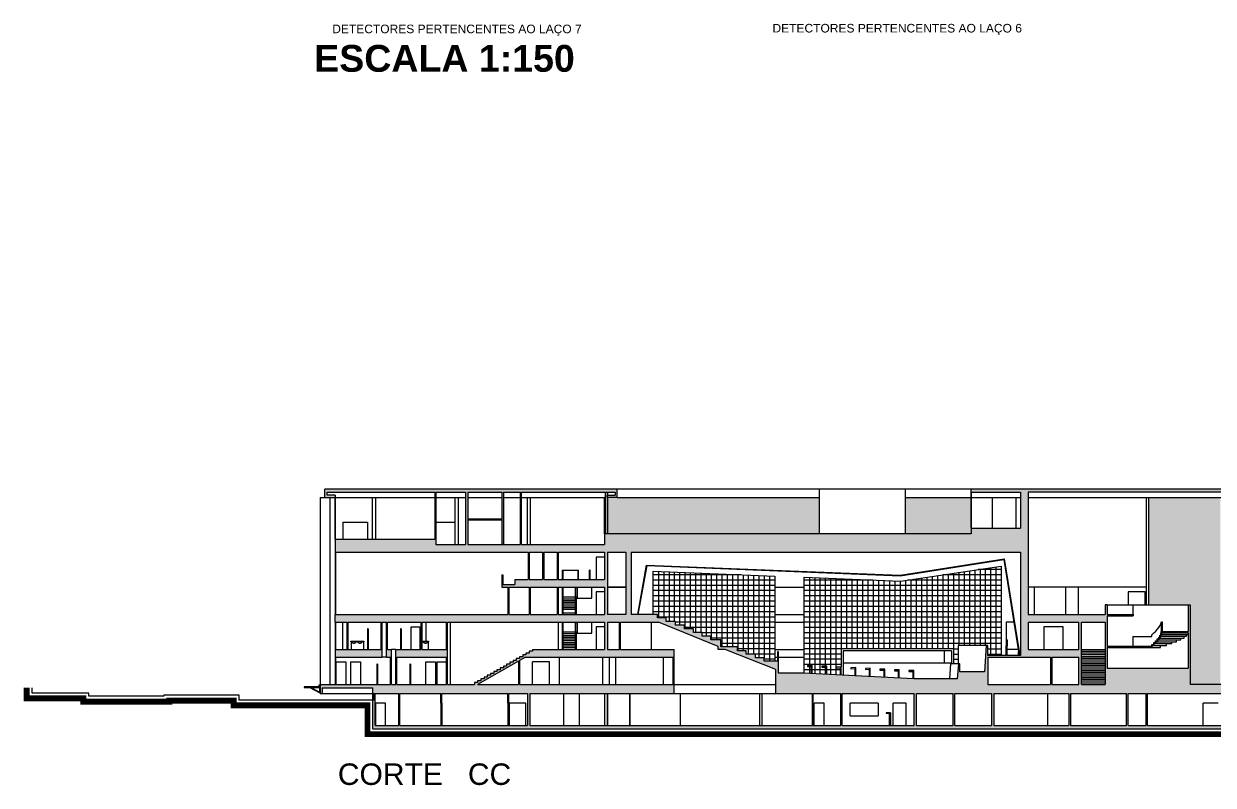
# Model space of a CAD drawing. Header units: metres. Extents: x -331 to 2982, y 362 to 2539.
# Drawn here: x 717.1 to 827.9, y 1179.1 to 1250 of the extents above; entities that cross this region are included whole.
import ezdxf

# ---------------------------------------------------------------- set-up
doc = ezdxf.new("R2010")
doc.units = ezdxf.units.M
doc.layers.get('0').update_dxf_attribs({"color": 251})
for name, color, linetype in [('Div', 251, 'Continuous'), ('SALAS NOVAS', 7, 'Continuous'), ('Texto_Salas', 251, 'Continuous'), ('vis', 251, 'Continuous')]:
    doc.layers.add(name, color=color, linetype=linetype)
doc.styles.add('ARIAL', font='arial.ttf')
doc.styles.get("Standard").update_dxf_attribs({"font": 'arial.ttf', "height": 0.3})
doc.styles.add('X3G_ENTITY_14214936', font='arialbd.ttf', dxfattribs={"height": 2.5})

msp = doc.modelspace()

# ---------------------------------------------------------------- hatches: boundary and pattern name
at = {"lineweight": 0}
h = msp.add_hatch(color=256, dxfattribs=at)
h.paths.add_polyline_path([(870.109, 1201.529), (864.069, 1201.529), (864.069, 1206.399), (870.859, 1206.399), (870.859, 1206.129), (870.319, 1206.129), (870.319, 1205.929), (871.059, 1205.929), (871.059, 1206.699), (862.334, 1206.699), (862.334, 1206.849), (862.259, 1206.849), (862.259, 1205.929), (862.409, 1205.929), (862.409, 1206.399), (863.969, 1206.399), (863.969, 1201.529), (862.259, 1201.529), (862.259, 1200.809), (863.969, 1200.809), (863.969, 1198.269), (862.259, 1198.269), (862.259, 1197.549), (863.969, 1197.549), (863.969, 1195.019), (862.259, 1195.019), (862.259, 1194.299), (863.969, 1194.299), (863.969, 1191.769), (862.259, 1191.769), (862.259, 1191.049), (863.969, 1191.049), (863.969, 1190.599), (864.169, 1190.599), (864.169, 1191.049), (865.389, 1191.049), (870.109, 1191.049), (870.109, 1191.769), (864.169, 1191.769), (864.169, 1194.299), (870.109, 1194.299), (870.109, 1195.019), (864.269, 1195.019), (864.269, 1197.549), (870.109, 1197.549), (870.109, 1198.269), (864.269, 1198.269), (864.269, 1200.809), (870.109, 1200.809)], flags=17)
h.paths.add_polyline_path([(854.139, 1201.529), (848.779, 1201.529), (848.779, 1206.399), (853.989, 1206.399), (853.989, 1205.929), (854.139, 1205.929), (854.139, 1206.849), (854.064, 1206.849), (854.064, 1206.699), (805.339, 1206.699), (805.339, 1206.399), (809.939, 1206.399), (809.939, 1203.059), (805.339, 1203.059), (805.339, 1202.529), (771.189, 1202.529), (771.189, 1201.529), (763.489, 1201.529), (763.489, 1206.399), (772.189, 1206.399), (772.189, 1206.129), (771.439, 1206.129), (771.439, 1205.929), (772.389, 1205.929), (772.389, 1206.699), (745.179, 1206.699), (745.179, 1205.929), (746.129, 1205.929), (746.129, 1206.129), (745.379, 1206.129), (745.379, 1206.399), (755.395, 1206.399), (755.395, 1202.029), (746.129, 1202.029), (746.129, 1200.809), (764.089, 1200.809), (764.089, 1198.269), (762.869, 1198.269), (762.869, 1197.809), (761.749, 1197.809), (761.749, 1198.709), (761.629, 1198.709), (761.629, 1197.549), (762.207, 1197.549), (762.207, 1195.019), (746.129, 1195.019), (746.129, 1194.299), (747.209, 1194.299), (747.209, 1193.869), (747.309, 1193.869), (747.309, 1194.299), (750.409, 1194.299), (750.409, 1191.769), (746.129, 1191.769), (746.129, 1191.049), (750.509, 1191.049), (750.509, 1194.299), (750.909, 1194.299), (750.909, 1191.049), (751.279, 1191.049), (751.279, 1188.499), (744.729, 1188.499), (744.729, 1188.449), (744.729, 1187.671), (744.929, 1187.671), (744.929, 1188.199), (749.639, 1188.199), (749.639, 1187.671), (752.059, 1187.671), (752.059, 1184.669), (749.839, 1184.669), (749.839, 1187.049), (749.639, 1187.049), (749.639, 1184.369), (866.869, 1184.369), (866.869, 1188.199), (871.309, 1188.199), (871.309, 1187.671), (871.509, 1187.671), (871.509, 1188.499), (862.359, 1188.499), (862.359, 1189.599), (862.209, 1189.599), (862.209, 1188.499), (847.839, 1188.499), (847.839, 1191.049), (854.139, 1191.049), (854.139, 1191.769), (847.739, 1191.769), (847.739, 1194.299), (854.139, 1194.299), (854.139, 1195.019), (847.739, 1195.019), (847.739, 1197.549), (854.139, 1197.549), (854.139, 1198.269), (846.139, 1198.269), (846.139, 1200.809), (854.139, 1200.809)])
h.paths.add_polyline_path([(848.679, 1201.529), (846.139, 1201.529), (846.139, 1206.399), (848.679, 1206.399)], flags=17)
h.paths.add_polyline_path([(845.939, 1190.029), (839.281, 1190.029), (839.281, 1189.859), (838.881, 1189.859), (838.881, 1189.689), (838.481, 1189.689), (838.481, 1189.519), (838.081, 1189.519), (838.081, 1189.349), (837.681, 1189.349), (837.681, 1189.179), (837.281, 1189.179), (837.281, 1189.009), (836.881, 1189.009), (836.881, 1188.839), (836.481, 1188.839), (836.481, 1188.669), (836.081, 1188.669), (836.081, 1188.499), (825.724, 1188.499), (825.724, 1195.919), (825.544, 1195.919), (825.544, 1193.429), (823.033, 1193.429), (823.033, 1193.304), (825.544, 1193.304), (825.544, 1190.029), (817.984, 1190.029), (817.984, 1191.944), (820.429, 1191.944), (820.429, 1192.069), (817.984, 1192.069), (817.984, 1194.894), (820.429, 1194.894), (820.429, 1195.019), (817.984, 1195.019), (817.984, 1195.919), (817.804, 1195.919), (817.804, 1195.019), (810.639, 1195.019), (810.639, 1206.399), (845.939, 1206.399)], flags=16)
h.paths.add_polyline_path([(847.539, 1197.549), (847.539, 1195.019), (846.139, 1195.019), (846.139, 1197.549)], flags=17)
h.paths.add_polyline_path([(847.539, 1194.299), (847.539, 1191.769), (846.139, 1191.769), (846.139, 1194.299)], flags=17)
h.paths.add_polyline_path([(847.639, 1191.049), (847.639, 1188.499), (846.139, 1188.499), (846.139, 1191.049)], flags=17)
h.paths.add_polyline_path([(850.414, 1187.671), (850.414, 1184.669), (848.607, 1184.669), (848.607, 1187.671)], flags=16)
h.paths.add_polyline_path([(848.457, 1187.671), (848.457, 1184.669), (843.439, 1184.669), (843.439, 1187.671)], flags=16)
h.paths.add_polyline_path([(850.614, 1187.671), (855.444, 1187.671), (855.444, 1186.769), (855.644, 1186.769), (855.644, 1187.671), (857.444, 1187.671), (857.444, 1184.669), (850.614, 1184.669)], flags=16)
h.paths.add_polyline_path([(843.239, 1187.671), (843.239, 1184.669), (829.03, 1184.669), (829.03, 1187.671)], flags=16)
h.paths.add_polyline_path([(857.594, 1187.671), (866.669, 1187.671), (866.669, 1184.669), (857.594, 1184.669)], flags=16)
h.paths.add_polyline_path([(828.814, 1187.671), (828.814, 1184.669), (821.736, 1184.669), (821.736, 1187.671)], flags=16)
h.paths.add_polyline_path([(821.636, 1187.671), (821.636, 1184.669), (819.936, 1184.669), (819.936, 1187.671)], flags=16)
h.paths.add_polyline_path([(817.804, 1194.299), (817.804, 1188.499), (815.614, 1188.499), (815.614, 1194.299)], flags=17)
h.paths.add_polyline_path([(819.786, 1187.671), (819.786, 1184.669), (814.586, 1184.669), (814.586, 1187.671)], flags=16)
h.paths.add_polyline_path([(815.364, 1194.299), (815.364, 1191.769), (810.639, 1191.769), (810.639, 1194.299)], flags=17)
h.paths.add_polyline_path([(815.364, 1191.049), (815.364, 1188.499), (812.829, 1188.499), (812.829, 1191.049)], flags=16)
h.paths.add_polyline_path([(814.436, 1187.671), (814.436, 1184.669), (807.439, 1184.669), (807.439, 1187.671)], flags=16)
h.paths.add_polyline_path([(812.729, 1191.049), (812.729, 1188.499), (806.879, 1188.499), (806.879, 1191.049)], flags=17)
h.paths.add_polyline_path([(809.939, 1200.809), (809.939, 1191.199), (808.679, 1191.199), (808.679, 1192.099), (808.579, 1192.099), (808.579, 1191.199), (806.879, 1191.199), (806.879, 1192.129), (806.739, 1192.129), (806.563, 1189.669), (804.283, 1189.669), (804.283, 1190.429), (804.143, 1190.429), (804.043, 1189.029), (799.989, 1189.029), (789.696, 1189.543), (787.399, 1189.543), (787.399, 1191.53), (787.302, 1191.53), (787.302, 1190.659), (786.077, 1190.659), (786.077, 1190.986), (785.248, 1190.986), (785.248, 1191.327), (784.399, 1191.327), (784.399, 1191.638), (783.593, 1191.638), (783.593, 1192.001), (782.029, 1192.001), (782.029, 1192.67), (781.106, 1192.67), (781.106, 1192.996), (780.279, 1192.996), (780.279, 1193.341), (779.477, 1193.341), (779.477, 1193.68), (778.642, 1193.68), (778.642, 1194.014), (777.797, 1194.014), (777.797, 1194.359), (776.949, 1194.359), (776.949, 1194.694), (776.124, 1194.694), (776.124, 1195.019), (773.689, 1195.019), (773.689, 1200.809)], flags=17)
h.paths.add_polyline_path([(807.239, 1187.671), (807.239, 1184.669), (803.809, 1184.669), (803.809, 1187.671)], flags=16)
h.paths.add_polyline_path([(803.669, 1187.671), (803.669, 1184.669), (800.239, 1184.669), (800.239, 1187.671)], flags=16)
h.paths.add_polyline_path([(800.039, 1187.671), (800.039, 1184.669), (793.339, 1184.669), (793.339, 1187.671)], flags=16)
h.paths.add_polyline_path([(793.189, 1187.671), (793.189, 1184.669), (790.619, 1184.669), (764.239, 1184.669), (764.239, 1187.671), (777.689, 1187.671), (777.689, 1191.769), (772.689, 1191.769), (772.689, 1194.299), (776.23, 1194.299), (781.779, 1192.043), (781.779, 1191.751), (782.42, 1191.751), (787.149, 1189.889), (787.149, 1187.671), (790.559, 1187.671)], flags=16)
h.paths.add_polyline_path([(777.589, 1191.049), (777.589, 1188.499), (763.289, 1188.499), (763.289, 1190.735), (763.835, 1191.049)], flags=17)
h.paths.add_polyline_path([(773.189, 1200.809), (773.189, 1195.019), (771.489, 1195.019), (771.489, 1200.809)], flags=17)
h.paths.add_polyline_path([(772.589, 1194.299), (772.589, 1191.769), (771.489, 1191.769), (771.489, 1194.299)], flags=17)
h.paths.add_polyline_path([(771.189, 1200.809), (771.189, 1198.269), (766.889, 1198.269), (766.889, 1200.809)], flags=17)
h.paths.add_polyline_path([(771.189, 1197.549), (771.189, 1195.019), (766.889, 1195.019), (766.889, 1197.549)], flags=17)
h.paths.add_polyline_path([(771.189, 1194.299), (771.189, 1191.769), (764.489, 1191.769), (764.489, 1191.597), (764.189, 1191.597), (764.189, 1191.425), (763.889, 1191.425), (763.889, 1191.253), (763.589, 1191.253), (763.589, 1191.08), (763.289, 1191.08), (763.289, 1190.908), (762.989, 1190.908), (762.989, 1190.736), (762.689, 1190.736), (762.689, 1190.564), (762.389, 1190.564), (762.389, 1190.392), (762.089, 1190.392), (762.089, 1190.22), (761.789, 1190.22), (761.789, 1190.048), (761.489, 1190.048), (761.489, 1189.876), (761.189, 1189.876), (761.189, 1189.704), (760.889, 1189.704), (760.889, 1189.532), (760.589, 1189.532), (760.589, 1189.359), (760.289, 1189.359), (760.289, 1189.187), (759.989, 1189.187), (759.989, 1189.015), (759.689, 1189.015), (759.689, 1188.843), (759.389, 1188.843), (759.389, 1188.671), (759.089, 1188.671), (759.089, 1188.499), (756.6, 1188.499), (756.6, 1194.299)], flags=17)
h.paths.add_polyline_path([(766.789, 1200.809), (766.789, 1198.269), (765.539, 1198.269), (765.539, 1200.809)], flags=17)
h.paths.add_polyline_path([(766.789, 1197.549), (766.789, 1195.019), (764.289, 1195.019), (764.289, 1197.549)], flags=17)
h.paths.add_polyline_path([(765.439, 1200.809), (765.439, 1198.269), (764.189, 1198.269), (764.189, 1200.809)], flags=17)
h.paths.add_polyline_path([(764.189, 1197.549), (764.189, 1195.019), (762.307, 1195.019), (762.307, 1197.549)], flags=17)
h.paths.add_polyline_path([(763.389, 1201.529), (758.466, 1201.529), (758.466, 1206.399), (761.689, 1206.399), (761.689, 1201.529), (761.789, 1201.529), (761.789, 1206.399), (763.389, 1206.399)], flags=17)
h.paths.add_polyline_path([(764.039, 1187.671), (764.039, 1184.669), (752.159, 1184.669), (752.159, 1187.671), (755.964, 1187.671), (755.964, 1186.769), (756.064, 1186.769), (756.064, 1187.671), (762.189, 1187.671), (762.189, 1186.769), (762.289, 1186.769), (762.289, 1187.671)], flags=16)
h.paths.add_polyline_path([(763.189, 1190.678), (763.189, 1188.499), (759.39, 1188.499)], flags=16)
h.paths.add_polyline_path([(758.269, 1201.529), (755.495, 1201.529), (755.495, 1206.399), (758.269, 1206.399)], flags=17)
h.paths.add_polyline_path([(756.497, 1194.299), (756.497, 1191.769), (754.209, 1191.769), (754.209, 1194.299)], flags=17)
h.paths.add_polyline_path([(756.497, 1191.049), (756.497, 1188.499), (751.879, 1188.499), (751.879, 1191.049)], flags=17)
h.paths.add_polyline_path([(754.109, 1194.299), (754.109, 1191.769), (751.779, 1191.769), (751.779, 1188.499), (751.379, 1188.499), (751.379, 1191.769), (751.009, 1191.769), (751.009, 1194.299)], flags=17)
h = msp.add_hatch(color=256, dxfattribs=at)
h.paths.add_polyline_path([(791.189, 1202.529), (791.189, 1205.929), (772.389, 1205.929), (771.489, 1205.929), (771.489, 1202.529)])
h.paths.add_polyline_path([(805.339, 1202.529), (805.339, 1203.059), (805.339, 1205.929), (799.189, 1205.929), (799.189, 1202.529)])
h = msp.add_hatch(color=256, dxfattribs=at)
h.paths.add_polyline_path([(828.524, 1205.929), (821.839, 1205.929), (821.839, 1195.919), (825.544, 1195.919), (825.724, 1195.919), (825.724, 1188.499), (828.524, 1188.499)])
h.paths.add_polyline_path([(835.724, 1205.929), (828.924, 1205.929), (828.924, 1188.499), (835.724, 1188.499)])
h.paths.add_polyline_path([(842.809, 1205.929), (836.124, 1205.929), (836.124, 1188.669), (836.481, 1188.669), (836.481, 1188.839), (836.881, 1188.839), (836.881, 1189.009), (837.281, 1189.009), (837.281, 1189.179), (837.681, 1189.179), (837.681, 1189.349), (838.081, 1189.349), (838.081, 1189.519), (838.481, 1189.519), (838.481, 1189.689), (838.881, 1189.689), (838.881, 1189.859), (839.281, 1189.859), (839.281, 1190.029), (842.809, 1190.029)])

# ---------------------------------------------------------------- linework, layer by layer
for p, q in [((744.729, 1205.929), (745.179, 1205.929)), ((744.729, 1205.929), (744.729, 1188.499)), ((745.179, 1205.929), (745.179, 1206.699)), ((772.389, 1206.699), (745.179, 1206.699)), ((745.179, 1205.929), (746.129, 1205.929)), ((745.379, 1206.129), (745.379, 1206.399)), ((746.129, 1206.129), (745.379, 1206.129)), ((745.629, 1205.929), (745.629, 1188.499)), ((746.129, 1206.129), (746.129, 1205.929)), ((746.129, 1205.929), (755.395, 1205.929)), ((746.129, 1202.029), (746.129, 1205.929)), ((746.149, 1202.029), (746.149, 1205.929)), ((749.569, 1205.929), (749.569, 1202.029)), ((749.869, 1205.929), (749.869, 1202.029)), ((755.395, 1206.399), (755.395, 1202.029)), ((755.495, 1206.399), (755.495, 1201.529)), ((755.495, 1205.929), (758.269, 1205.929)), ((757.269, 1205.929), (757.269, 1201.529)), ((757.569, 1205.929), (757.569, 1201.529)), ((758.269, 1206.399), (758.269, 1201.529)), ((758.466, 1206.399), (758.466, 1201.529)), ((758.466, 1205.929), (761.689, 1205.929)), ((761.789, 1205.929), (763.389, 1205.929)), ((763.389, 1201.529), (763.389, 1206.399)), ((763.489, 1201.529), (763.489, 1206.399)), ((763.489, 1205.929), (771.264, 1205.929)), ((763.989, 1205.929), (763.989, 1201.529)), ((764.289, 1205.929), (764.289, 1201.529)), ((771.189, 1202.529), (771.189, 1205.929)), ((771.264, 1206.399), (771.264, 1202.529)), ((771.299, 1206.399), (771.299, 1202.529)), ((771.439, 1206.129), (771.439, 1205.929)), ((771.439, 1206.129), (772.189, 1206.129)), ((772.389, 1205.929), (771.439, 1205.929)), ((771.489, 1206.399), (771.489, 1206.129)), ((771.489, 1205.929), (771.489, 1202.529)), ((805.339, 1206.699), (772.389, 1206.699)), ((772.389, 1205.929), (772.389, 1206.699)), ((772.389, 1205.929), (791.189, 1205.929)), ((791.189, 1206.699), (791.189, 1202.529)), ((799.189, 1206.699), (799.189, 1202.529)), ((799.189, 1205.929), (805.339, 1205.929)), ((854.064, 1206.699), (805.339, 1206.699)), ((805.339, 1206.399), (805.339, 1206.699)), ((805.339, 1203.059), (805.339, 1206.399)), ((805.374, 1203.059), (805.374, 1206.399)), ((805.374, 1205.929), (809.939, 1205.929)), ((807.289, 1205.929), (807.289, 1203.059)), ((809.489, 1205.929), (809.489, 1203.059)), ((845.939, 1206.399), (810.639, 1206.399)), ((810.639, 1206.399), (810.639, 1195.019)), ((810.639, 1205.929), (845.939, 1205.929)), ((821.639, 1205.929), (821.639, 1195.919)), ((821.839, 1205.929), (821.839, 1195.919)), ((746.829, 1203.629), (746.829, 1202.029)), ((746.829, 1203.629), (749.149, 1203.629)), ((749.149, 1203.629), (749.149, 1202.029)), ((755.495, 1203.629), (757.269, 1203.629)), ((758.466, 1203.929), (761.689, 1203.929)), ((758.466, 1203.829), (761.689, 1203.829)), ((805.339, 1202.529), (771.189, 1202.529)), ((805.339, 1203.059), (809.939, 1203.059)), ((805.339, 1203.059), (805.339, 1202.529)), ((746.129, 1202.029), (755.395, 1202.029)), ((746.129, 1202.029), (746.129, 1200.809)), ((755.495, 1201.529), (758.269, 1201.529)), ((758.466, 1201.529), (763.389, 1201.529)), ((763.489, 1201.529), (771.189, 1201.529)), ((746.129, 1200.809), (746.129, 1195.019)), ((746.129, 1200.809), (764.089, 1200.809)), ((746.149, 1200.809), (746.149, 1195.019)), ((764.089, 1200.809), (764.089, 1198.269)), ((764.189, 1200.809), (765.439, 1200.809)), ((764.189, 1200.809), (764.189, 1198.269)), ((765.439, 1200.809), (765.439, 1198.269)), ((765.539, 1200.809), (766.789, 1200.809)), ((765.539, 1200.809), (765.539, 1198.269)), ((766.789, 1200.809), (766.789, 1198.269)), ((766.889, 1200.809), (771.189, 1200.809)), ((766.889, 1200.809), (766.889, 1198.269)), ((771.489, 1200.809), (773.189, 1200.809)), ((773.189, 1200.809), (773.189, 1195.019)), ((773.689, 1200.809), (809.939, 1200.809)), ((773.689, 1200.809), (773.689, 1195.019)), ((774.339, 1195.019), (775.161, 1199.567)), ((808.127, 1199.209), (805.972, 1199.209)), ((806.159, 1199.237), (806.159, 1192.129)), ((806.651, 1199.311), (806.651, 1192.129)), ((807.143, 1199.385), (807.143, 1191.199)), ((807.635, 1199.459), (807.635, 1191.199)), ((761.629, 1198.709), (761.629, 1197.549)), ((761.629, 1198.709), (761.749, 1198.709)), ((761.749, 1198.709), (761.749, 1197.809)), ((762.869, 1198.269), (764.089, 1198.269)), ((762.869, 1198.269), (762.869, 1197.809)), ((764.189, 1198.269), (765.439, 1198.269)), ((765.539, 1198.269), (766.789, 1198.269)), ((766.889, 1198.269), (771.189, 1198.269)), ((767.264, 1199.149), (768.789, 1199.149)), ((767.264, 1199.149), (767.264, 1198.269)), ((767.314, 1199.139), (768.739, 1199.139)), ((767.314, 1199.139), (767.314, 1198.269)), ((768.739, 1198.269), (768.739, 1199.139)), ((768.789, 1198.269), (768.789, 1199.149)), ((769.814, 1198.269), (769.814, 1199.149)), ((769.864, 1199.149), (769.814, 1199.149)), ((769.864, 1198.269), (769.864, 1199.149)), ((783.897, 1198.717), (775.733, 1198.717)), ((787.049, 1198.225), (775.733, 1198.225)), ((776.225, 1199.024), (776.225, 1194.694)), ((776.717, 1199.004), (776.717, 1194.694)), ((777.209, 1198.984), (777.209, 1194.359)), ((777.701, 1198.965), (777.701, 1194.359)), ((778.193, 1198.945), (778.193, 1194.014)), ((778.685, 1198.925), (778.685, 1193.68)), ((779.177, 1198.906), (779.177, 1193.68)), ((779.669, 1198.886), (779.669, 1193.341)), ((780.161, 1198.866), (780.161, 1193.341)), ((780.653, 1198.847), (780.653, 1192.996)), ((781.145, 1198.827), (781.145, 1192.67)), ((781.637, 1198.807), (781.637, 1192.67)), ((782.129, 1198.788), (782.129, 1192.001)), ((782.621, 1198.768), (782.621, 1192.001)), ((783.113, 1198.748), (783.113, 1192.001)), ((783.605, 1198.729), (783.605, 1191.638)), ((784.097, 1198.709), (784.097, 1191.638)), ((784.589, 1198.689), (784.589, 1191.327)), ((785.081, 1198.67), (785.081, 1191.327)), ((785.573, 1198.65), (785.573, 1190.986)), ((786.065, 1198.63), (786.065, 1190.986)), ((786.557, 1198.61), (786.557, 1190.659)), ((796.196, 1198.225), (789.785, 1198.225)), ((790.277, 1198.462), (790.277, 1190.267)), ((790.769, 1198.442), (790.769, 1189.49)), ((791.261, 1198.422), (791.261, 1189.465)), ((791.753, 1198.403), (791.753, 1190.205)), ((792.245, 1198.383), (792.245, 1189.416)), ((792.737, 1198.363), (792.737, 1189.391)), ((793.229, 1198.344), (793.229, 1191.829)), ((793.728, 1198.324), (793.728, 1191.829)), ((794.227, 1198.304), (794.227, 1191.829)), ((794.726, 1198.284), (794.726, 1191.829)), ((795.225, 1198.264), (795.225, 1191.829)), ((795.724, 1198.244), (795.724, 1191.829)), ((796.222, 1198.224), (796.222, 1191.829)), ((796.721, 1198.204), (796.721, 1191.829)), ((797.22, 1198.184), (797.22, 1191.829)), ((797.719, 1198.164), (797.719, 1191.829)), ((798.218, 1198.144), (798.218, 1191.829)), ((798.717, 1198.124), (798.717, 1191.829)), ((799.216, 1198.192), (799.216, 1191.829)), ((808.127, 1198.225), (799.437, 1198.225)), ((799.715, 1198.267), (799.715, 1191.829)), ((800.214, 1198.342), (800.214, 1191.829)), ((800.713, 1198.417), (800.713, 1191.829)), ((801.211, 1198.492), (801.211, 1191.829)), ((801.71, 1198.567), (801.71, 1191.829)), ((802.209, 1198.642), (802.209, 1191.829)), ((808.127, 1198.717), (802.705, 1198.717)), ((802.708, 1198.717), (802.708, 1191.829)), ((803.207, 1198.793), (803.207, 1191.829)), ((803.699, 1198.867), (803.699, 1191.829)), ((804.191, 1198.941), (804.191, 1192.129)), ((804.683, 1199.015), (804.683, 1192.129)), ((805.175, 1199.089), (805.175, 1192.129)), ((805.667, 1199.163), (805.667, 1192.129)), ((761.629, 1197.549), (762.207, 1197.549)), ((761.749, 1197.809), (762.869, 1197.809)), ((762.207, 1197.549), (762.207, 1195.019)), ((762.307, 1197.549), (764.189, 1197.549)), ((762.307, 1197.549), (762.307, 1195.019)), ((764.189, 1197.549), (764.189, 1195.019)), ((764.289, 1197.549), (766.789, 1197.549)), ((764.289, 1197.549), (764.289, 1195.019)), ((766.789, 1197.549), (766.789, 1195.019)), ((766.889, 1197.549), (771.189, 1197.549)), ((766.889, 1197.549), (766.889, 1195.019)), ((767.264, 1197.534), (767.264, 1195.019)), ((767.314, 1197.534), (767.264, 1197.534)), ((767.314, 1197.534), (767.314, 1195.019)), ((768.489, 1195.019), (768.489, 1197.534)), ((768.489, 1197.534), (768.689, 1197.534)), ((768.539, 1195.019), (768.539, 1197.524)), ((768.539, 1197.524), (768.689, 1197.524)), ((768.689, 1196.529), (768.689, 1197.549)), ((770.014, 1196.529), (770.014, 1197.549)), ((771.489, 1197.599), (773.189, 1197.599)), ((771.489, 1197.549), (773.189, 1197.549)), ((787.049, 1197.733), (775.733, 1197.733)), ((787.049, 1197.241), (775.733, 1197.241)), ((787.049, 1197.549), (789.785, 1197.549)), ((808.127, 1197.733), (789.785, 1197.733)), ((808.127, 1197.241), (789.785, 1197.241)), ((821.639, 1197.549), (810.639, 1197.549)), ((811.239, 1195.019), (811.239, 1197.549)), ((814.139, 1195.019), (814.139, 1197.549)), ((815.339, 1195.019), (815.339, 1197.549)), ((767.314, 1196.654), (768.489, 1196.654)), ((767.314, 1196.49), (768.489, 1196.49)), ((767.314, 1196.327), (768.489, 1196.327)), ((767.314, 1196.163), (768.489, 1196.163)), ((767.314, 1196), (768.489, 1196)), ((768.539, 1196.654), (768.689, 1196.654)), ((768.539, 1196.49), (768.589, 1196.49)), ((768.539, 1196.327), (768.589, 1196.327)), ((768.539, 1196.163), (768.589, 1196.163)), ((768.539, 1196), (768.589, 1196)), ((768.589, 1195.019), (768.589, 1196.654)), ((768.589, 1196.529), (770.014, 1196.529)), ((787.049, 1196.749), (775.733, 1196.749)), ((787.049, 1196.257), (775.733, 1196.257)), ((808.127, 1196.749), (789.785, 1196.749)), ((808.127, 1196.257), (789.785, 1196.257)), ((817.804, 1195.919), (817.804, 1195.019)), ((817.984, 1195.919), (817.804, 1195.919)), ((817.984, 1195.919), (820.374, 1195.919)), ((817.984, 1195.919), (817.984, 1195.019)), ((820.374, 1195.919), (820.374, 1195.019)), ((820.374, 1195.919), (820.429, 1195.919)), ((820.429, 1195.019), (820.429, 1195.919)), ((820.429, 1195.919), (825.544, 1195.919)), ((825.544, 1195.919), (825.544, 1193.429)), ((825.544, 1195.919), (825.724, 1195.919)), ((825.724, 1195.919), (825.724, 1188.499)), ((746.129, 1195.019), (762.207, 1195.019)), ((746.129, 1194.299), (746.129, 1195.019)), ((762.307, 1195.019), (764.189, 1195.019)), ((764.289, 1195.019), (766.789, 1195.019)), ((766.889, 1195.019), (771.189, 1195.019)), ((767.314, 1195.836), (768.489, 1195.836)), ((767.314, 1195.673), (768.489, 1195.673)), ((767.314, 1195.509), (768.489, 1195.509)), ((767.314, 1195.182), (768.489, 1195.182)), ((768.539, 1195.836), (768.589, 1195.836)), ((768.539, 1195.673), (768.589, 1195.673)), ((768.539, 1195.509), (768.589, 1195.509)), ((768.539, 1195.346), (768.589, 1195.346)), ((768.539, 1195.182), (768.589, 1195.182)), ((787.049, 1195.765), (775.733, 1195.765)), ((787.049, 1195.273), (775.733, 1195.273)), ((787.049, 1194.781), (776.124, 1194.781)), ((787.049, 1195.019), (789.785, 1195.019)), ((808.127, 1195.765), (789.785, 1195.765)), ((808.127, 1195.273), (789.785, 1195.273)), ((808.127, 1194.781), (789.785, 1194.781)), ((810.639, 1195.019), (817.804, 1195.019)), ((817.984, 1195.019), (820.429, 1195.019)), ((817.984, 1194.894), (820.429, 1194.894)), ((817.984, 1194.894), (817.984, 1192.069)), ((820.429, 1194.894), (820.429, 1195.019)), ((820.429, 1195.019), (820.429, 1194.894)), ((746.129, 1194.299), (746.129, 1191.769)), ((746.129, 1194.299), (747.209, 1194.299)), ((746.149, 1194.299), (746.149, 1191.769)), ((746.809, 1194.299), (746.809, 1191.769)), ((747.209, 1194.299), (747.209, 1193.869)), ((747.209, 1193.869), (747.209, 1191.769)), ((747.209, 1193.869), (747.309, 1193.869)), ((747.309, 1194.299), (750.409, 1194.299)), ((747.309, 1194.299), (747.309, 1193.869)), ((747.309, 1193.869), (747.309, 1191.769)), ((749.149, 1193.669), (749.149, 1191.769)), ((749.209, 1193.669), (749.149, 1193.669)), ((749.209, 1193.669), (749.209, 1191.769)), ((750.409, 1191.769), (750.409, 1194.299)), ((750.509, 1194.299), (750.909, 1194.299)), ((750.509, 1191.049), (750.509, 1194.299)), ((750.909, 1191.049), (750.909, 1194.299)), ((751.009, 1194.299), (754.109, 1194.299)), ((751.009, 1191.769), (751.009, 1194.299)), ((752.209, 1193.669), (752.209, 1191.769)), ((752.269, 1193.669), (752.209, 1193.669)), ((752.269, 1193.669), (752.269, 1191.769)), ((754.109, 1194.299), (754.109, 1191.769)), ((754.209, 1194.299), (756.497, 1194.299)), ((754.209, 1194.299), (754.209, 1191.769)), ((754.609, 1192.529), (754.609, 1194.299)), ((756.497, 1191.769), (756.497, 1194.299)), ((756.6, 1194.299), (771.189, 1194.299)), ((756.6, 1188.499), (756.6, 1194.299)), ((756.869, 1188.499), (756.869, 1194.299)), ((766.889, 1194.299), (766.889, 1191.769)), ((767.264, 1194.284), (767.264, 1191.769)), ((767.314, 1194.284), (767.264, 1194.284)), ((767.314, 1194.284), (767.314, 1191.769)), ((768.489, 1191.769), (768.489, 1194.284)), ((768.489, 1194.284), (768.689, 1194.284)), ((768.539, 1191.769), (768.539, 1194.274)), ((768.539, 1194.274), (768.689, 1194.274)), ((768.689, 1193.279), (768.689, 1194.299)), ((770.014, 1193.279), (770.014, 1194.299)), ((772.589, 1191.769), (772.589, 1194.299)), ((772.689, 1191.769), (772.689, 1194.299)), ((775.589, 1191.769), (775.589, 1194.299)), ((787.049, 1194.289), (777.797, 1194.289)), ((787.049, 1193.797), (778.642, 1193.797)), ((787.049, 1194.299), (789.785, 1194.299)), ((808.127, 1194.289), (789.785, 1194.289)), ((808.127, 1193.797), (789.785, 1193.797)), ((809.308, 1194.299), (808.579, 1194.299)), ((808.579, 1194.299), (808.579, 1192.099)), ((810.639, 1194.299), (815.364, 1194.299)), ((810.639, 1194.299), (810.639, 1191.769)), ((815.364, 1191.769), (815.364, 1194.299)), ((815.614, 1194.299), (817.804, 1194.299)), ((815.614, 1188.499), (815.614, 1194.299)), ((817.804, 1194.299), (817.804, 1188.499)), ((823.049, 1193.429), (823.049, 1194.329)), ((823.049, 1194.329), (823.103, 1194.329)), ((823.103, 1194.329), (823.103, 1193.429)), ((767.314, 1193.404), (768.489, 1193.404)), ((767.314, 1193.24), (768.489, 1193.24)), ((767.314, 1193.077), (768.489, 1193.077)), ((767.314, 1192.913), (768.489, 1192.913)), ((767.314, 1192.75), (768.489, 1192.75)), ((767.314, 1192.586), (768.489, 1192.586)), ((768.539, 1193.404), (768.689, 1193.404)), ((768.539, 1193.24), (768.589, 1193.24)), ((768.539, 1193.077), (768.589, 1193.077)), ((768.539, 1192.913), (768.589, 1192.913)), ((768.539, 1192.75), (768.589, 1192.75)), ((768.539, 1192.586), (768.589, 1192.586)), ((768.589, 1191.769), (768.589, 1193.404)), ((768.589, 1193.279), (770.014, 1193.279)), ((787.049, 1193.305), (780.279, 1193.305)), ((787.049, 1192.813), (781.106, 1192.813)), ((808.127, 1193.305), (789.785, 1193.305)), ((808.127, 1192.813), (789.785, 1192.813)), ((808.679, 1192.669), (808.579, 1192.669)), ((808.679, 1192.669), (808.679, 1192.099)), ((820.374, 1192.969), (820.374, 1192.069)), ((820.374, 1192.969), (820.429, 1192.969)), ((820.429, 1192.969), (822.144, 1192.969)), ((820.429, 1192.069), (820.429, 1192.969)), ((822.849, 1192.649), (824.847, 1192.649)), ((822.956, 1192.819), (825.157, 1192.819)), ((823.033, 1193.429), (825.544, 1193.429)), ((823.033, 1193.304), (823.033, 1193.429)), ((823.033, 1193.304), (825.544, 1193.304)), ((823.035, 1192.989), (825.384, 1192.989)), ((824.462, 1192.479), (824.462, 1192.649)), ((824.847, 1192.649), (824.847, 1192.819)), ((825.157, 1192.819), (825.157, 1192.989)), ((825.384, 1192.989), (825.384, 1193.159)), ((825.544, 1193.304), (825.544, 1190.029)), ((746.129, 1191.769), (750.409, 1191.769)), ((746.129, 1191.769), (746.129, 1191.049)), ((747.619, 1192.484), (747.619, 1191.769)), ((748.769, 1192.484), (748.769, 1191.769)), ((751.009, 1191.769), (751.379, 1191.769)), ((751.779, 1191.769), (751.379, 1191.769)), ((751.379, 1188.499), (751.379, 1191.769)), ((751.779, 1191.769), (754.109, 1191.769)), ((751.779, 1188.499), (751.779, 1191.769)), ((754.209, 1191.769), (756.497, 1191.769)), ((754.784, 1192.484), (754.784, 1191.769)), ((764.489, 1191.769), (771.189, 1191.769)), ((767.314, 1192.423), (768.489, 1192.423)), ((767.314, 1192.259), (768.489, 1192.259)), ((767.314, 1192.096), (768.489, 1192.096)), ((767.314, 1191.932), (768.489, 1191.932)), ((768.539, 1192.423), (768.589, 1192.423)), ((768.539, 1192.259), (768.589, 1192.259)), ((768.539, 1192.096), (768.589, 1192.096)), ((768.539, 1191.932), (768.589, 1191.932)), ((771.489, 1191.769), (772.589, 1191.769)), ((772.689, 1191.769), (777.689, 1191.769)), ((777.689, 1187.671), (777.689, 1191.769)), ((787.049, 1192.321), (782.029, 1192.321)), ((787.049, 1191.829), (783.593, 1191.829)), ((787.049, 1191.769), (789.785, 1191.769)), ((808.127, 1192.321), (789.785, 1192.321)), ((793.229, 1191.829), (789.785, 1191.829)), ((793.229, 1191.829), (793.229, 1190.143)), ((803.699, 1191.829), (793.229, 1191.829)), ((793.429, 1191.629), (793.429, 1189.357)), ((803.499, 1191.629), (793.429, 1191.629)), ((802.842, 1190.479), (802.842, 1191.629)), ((803.499, 1191.629), (803.499, 1190.429)), ((803.699, 1191.829), (803.699, 1190.429)), ((803.699, 1191.829), (804.119, 1191.829)), ((806.879, 1191.829), (808.127, 1191.829)), ((808.579, 1191.199), (808.579, 1192.099)), ((808.579, 1192.099), (808.679, 1192.099)), ((808.679, 1191.199), (808.679, 1192.099)), ((809.705, 1191.769), (808.679, 1191.769)), ((809.739, 1191.199), (809.739, 1191.557)), ((810.639, 1191.769), (815.364, 1191.769)), ((815.614, 1191.769), (817.804, 1191.769)), ((815.614, 1191.605), (817.804, 1191.605)), ((815.614, 1191.442), (817.804, 1191.442)), ((817.984, 1192.069), (820.429, 1192.069)), ((817.984, 1191.944), (820.429, 1191.944)), ((817.984, 1191.944), (817.984, 1190.029)), ((820.429, 1192.069), (822.144, 1192.069)), ((820.429, 1192.069), (820.429, 1191.944)), ((820.429, 1191.944), (822.194, 1191.944)), ((822.194, 1191.944), (822.956, 1191.944)), ((822.384, 1192.139), (823.505, 1192.139)), ((822.559, 1192.309), (824.011, 1192.309)), ((822.715, 1192.479), (824.462, 1192.479)), ((822.956, 1191.944), (822.956, 1192.139)), ((823.505, 1192.139), (823.505, 1192.309)), ((824.011, 1192.309), (824.011, 1192.479)), ((746.129, 1191.049), (746.129, 1188.499)), ((746.129, 1191.049), (750.509, 1191.049)), ((746.149, 1191.049), (746.149, 1188.499)), ((750.019, 1190.399), (750.019, 1188.499)), ((750.079, 1190.399), (750.019, 1190.399)), ((750.079, 1190.399), (750.079, 1188.499)), ((750.909, 1191.049), (750.509, 1191.049)), ((750.909, 1191.049), (751.279, 1191.049)), ((751.279, 1188.499), (751.279, 1191.049)), ((751.879, 1191.049), (756.497, 1191.049)), ((751.879, 1188.499), (751.879, 1191.049)), ((753.079, 1190.399), (753.079, 1188.499)), ((753.139, 1190.399), (753.079, 1190.399)), ((753.139, 1190.399), (753.139, 1188.499)), ((756.497, 1188.499), (756.497, 1191.049)), ((763.189, 1190.678), (759.39, 1188.499)), ((763.189, 1190.678), (763.189, 1188.499)), ((763.835, 1191.049), (763.289, 1190.735)), ((763.289, 1190.735), (763.289, 1188.499)), ((763.835, 1191.049), (777.589, 1191.049)), ((764.489, 1188.499), (764.489, 1190.599)), ((766.089, 1190.599), (764.489, 1190.599)), ((766.089, 1188.499), (766.089, 1190.599)), ((766.989, 1191.049), (766.989, 1188.499)), ((771.023, 1191.049), (771.023, 1188.499)), ((771.624, 1191.049), (771.624, 1188.499)), ((772.225, 1191.049), (772.225, 1188.499)), ((776.689, 1188.499), (776.689, 1191.049)), ((777.589, 1188.499), (777.589, 1191.049)), ((787.049, 1191.337), (784.399, 1191.337)), ((787.049, 1190.845), (786.077, 1190.845)), ((787.049, 1191.049), (787.302, 1191.049)), ((787.399, 1191.049), (789.785, 1191.049)), ((793.229, 1191.337), (789.785, 1191.337)), ((793.229, 1190.845), (789.785, 1190.845)), ((793.229, 1190.353), (789.785, 1190.353)), ((803.429, 1190.479), (793.429, 1190.479)), ((803.429, 1190.429), (803.429, 1190.479)), ((803.699, 1191.337), (804.119, 1191.337)), ((803.699, 1190.845), (804.119, 1190.845)), ((806.879, 1191.337), (808.127, 1191.337)), ((806.879, 1191.049), (812.729, 1191.049)), ((806.879, 1191.049), (806.879, 1188.499)), ((812.729, 1191.049), (812.729, 1188.499)), ((812.829, 1191.049), (815.364, 1191.049)), ((812.829, 1191.049), (812.829, 1188.499)), ((815.364, 1188.499), (815.364, 1191.049)), ((815.614, 1191.278), (817.804, 1191.278)), ((815.614, 1191.115), (817.804, 1191.115)), ((815.614, 1190.951), (817.804, 1190.951)), ((815.614, 1190.788), (817.804, 1190.788)), ((815.614, 1190.624), (817.804, 1190.624)), ((815.614, 1190.461), (817.804, 1190.461)), ((790.449, 1189.861), (789.785, 1189.861)), ((790.277, 1190.177), (790.277, 1189.514)), ((791.799, 1189.861), (790.539, 1189.861)), ((791.753, 1190.115), (791.753, 1189.441)), ((793.149, 1189.861), (791.889, 1189.861)), ((815.614, 1190.297), (817.804, 1190.297)), ((815.614, 1190.134), (817.804, 1190.134)), ((815.614, 1189.97), (817.804, 1189.97)), ((815.614, 1189.807), (817.804, 1189.807)), ((815.614, 1189.643), (817.804, 1189.643)), ((815.614, 1189.48), (817.804, 1189.48)), ((815.614, 1189.316), (817.804, 1189.316)), ((817.984, 1190.029), (825.544, 1190.029)), ((717.916, 1187.699), (717.916, 1188.199)), ((744.729, 1188.279), (743.229, 1188.279)), ((743.229, 1188.279), (743.229, 1188.229)), ((744.729, 1188.279), (743.229, 1188.279)), ((743.229, 1188.279), (743.229, 1188.229)), ((743.229, 1188.229), (743.725, 1188.229)), ((743.229, 1188.229), (743.725, 1188.229)), ((744.729, 1187.701), (743.725, 1188.229)), ((744.729, 1187.701), (743.725, 1188.229)), ((743.833, 1188.229), (744.679, 1188.229)), ((744.679, 1187.783), (743.833, 1188.229)), ((743.833, 1188.229), (744.679, 1188.229)), ((744.679, 1187.783), (743.833, 1188.229)), ((744.729, 1188.449), (744.619, 1188.449)), ((744.619, 1188.449), (744.619, 1188.299)), ((744.729, 1188.449), (744.619, 1188.449)), ((744.619, 1188.449), (744.619, 1188.299)), ((744.619, 1188.299), (744.729, 1188.299)), ((744.619, 1188.299), (744.729, 1188.299)), ((744.679, 1188.229), (744.679, 1187.783)), ((744.679, 1188.229), (744.679, 1187.783)), ((744.729, 1188.499), (751.279, 1188.499)), ((744.729, 1188.499), (744.729, 1187.671)), ((744.729, 1188.499), (744.729, 1188.449)), ((744.729, 1188.299), (744.729, 1188.279)), ((744.929, 1188.199), (749.639, 1188.199)), ((744.929, 1188.199), (744.929, 1187.671)), ((749.639, 1187.671), (749.639, 1188.199)), ((751.379, 1188.499), (751.779, 1188.499)), ((751.879, 1188.499), (756.497, 1188.499)), ((756.6, 1188.499), (759.089, 1188.499)), ((759.39, 1188.499), (763.189, 1188.499)), ((763.289, 1188.499), (777.589, 1188.499)), ((777.689, 1188.499), (787.149, 1188.499)), ((806.879, 1188.499), (812.729, 1188.499)), ((812.829, 1188.499), (815.364, 1188.499)), ((815.614, 1189.153), (817.804, 1189.153)), ((815.614, 1188.989), (817.804, 1188.989)), ((815.614, 1188.826), (817.804, 1188.826)), ((815.614, 1188.662), (817.804, 1188.662)), ((815.614, 1188.499), (817.804, 1188.499)), ((723.189, 1187.699), (717.916, 1187.699)), ((723.189, 1187.399), (723.189, 1187.699)), ((730.189, 1187.399), (723.189, 1187.399)), ((737.189, 1187.499), (730.189, 1187.499)), ((730.189, 1187.499), (730.189, 1187.399)), ((737.189, 1187.049), (737.189, 1187.499)), ((749.839, 1187.049), (737.189, 1187.049)), ((744.729, 1187.671), (744.929, 1187.671)), ((744.929, 1187.671), (749.639, 1187.671)), ((749.639, 1187.049), (749.639, 1187.671)), ((749.639, 1187.671), (752.059, 1187.671)), ((749.639, 1184.369), (749.639, 1187.049)), ((749.729, 1187.671), (749.729, 1187.049)), ((749.749, 1187.671), (749.749, 1187.049)), ((749.839, 1187.049), (749.839, 1187.671)), ((749.839, 1184.669), (749.839, 1187.049)), ((752.059, 1184.669), (752.059, 1187.671)), ((752.159, 1184.669), (752.159, 1187.671)), ((752.159, 1187.671), (755.964, 1187.671)), ((755.964, 1186.769), (755.964, 1187.671)), ((756.064, 1187.671), (762.189, 1187.671)), ((756.064, 1186.769), (756.064, 1187.671)), ((762.189, 1186.769), (762.189, 1187.671)), ((762.289, 1187.671), (764.039, 1187.671)), ((762.289, 1186.769), (762.289, 1187.671)), ((764.039, 1187.671), (764.039, 1184.669)), ((764.239, 1187.671), (777.689, 1187.671)), ((764.239, 1187.671), (764.239, 1184.669)), ((767.38, 1187.671), (767.38, 1184.669)), ((768.845, 1187.671), (768.845, 1184.669)), ((771.189, 1187.671), (771.189, 1184.669)), ((771.439, 1187.671), (771.439, 1184.669)), ((771.469, 1187.671), (771.469, 1184.669)), ((773.524, 1187.671), (773.524, 1184.669)), ((773.554, 1187.671), (773.554, 1184.669)), ((777.689, 1187.671), (787.149, 1187.671)), ((778.239, 1187.671), (778.239, 1184.669)), ((785.639, 1187.671), (785.639, 1184.669)), ((785.839, 1187.671), (785.839, 1184.669)), ((787.149, 1187.671), (790.559, 1187.671)), ((790.559, 1184.669), (790.559, 1187.671)), ((790.619, 1184.669), (790.619, 1187.671)), ((790.619, 1187.671), (793.189, 1187.671)), ((793.189, 1184.669), (793.189, 1187.671)), ((793.339, 1184.669), (793.339, 1187.671)), ((793.339, 1187.671), (800.039, 1187.671)), ((800.039, 1184.669), (800.039, 1187.671)), ((800.239, 1184.669), (800.239, 1187.671)), ((800.239, 1187.671), (803.669, 1187.671)), ((803.669, 1184.669), (803.669, 1187.671)), ((803.809, 1184.669), (803.809, 1187.671)), ((803.809, 1187.671), (807.239, 1187.671)), ((807.239, 1187.671), (807.239, 1184.669)), ((807.439, 1187.671), (814.436, 1187.671)), ((807.439, 1187.671), (807.439, 1184.669)), ((812.465, 1184.669), (812.465, 1187.671)), ((814.436, 1187.671), (814.436, 1184.669)), ((814.586, 1187.671), (819.786, 1187.671)), ((814.586, 1187.671), (814.586, 1184.669)), ((819.786, 1184.669), (819.786, 1187.671)), ((819.936, 1184.669), (819.936, 1187.671)), ((819.936, 1187.671), (821.636, 1187.671)), ((821.636, 1184.669), (821.636, 1187.671)), ((821.736, 1184.669), (821.736, 1187.671)), ((821.736, 1187.671), (828.814, 1187.671)), ((749.928, 1184.669), (749.928, 1186.769)), ((750.828, 1186.769), (749.928, 1186.769)), ((750.828, 1184.669), (750.828, 1186.769)), ((755.964, 1186.769), (755.964, 1184.669)), ((756.064, 1186.769), (755.964, 1186.769)), ((756.064, 1186.769), (756.064, 1184.669)), ((762.189, 1186.769), (762.189, 1184.669)), ((762.289, 1186.769), (762.189, 1186.769)), ((762.289, 1186.769), (762.289, 1184.669)), ((762.364, 1184.669), (762.364, 1186.769)), ((763.864, 1186.769), (762.364, 1186.769)), ((763.864, 1184.669), (763.864, 1186.769)), ((790.719, 1184.669), (790.719, 1186.769)), ((791.639, 1186.769), (790.719, 1186.769)), ((791.639, 1184.669), (791.639, 1186.769)), ((794.061, 1185.569), (794.061, 1186.769)), ((796.69, 1186.769), (794.061, 1186.769)), ((796.69, 1186.769), (796.69, 1185.569)), ((798.089, 1184.669), (798.089, 1186.769)), ((799.289, 1186.769), (798.089, 1186.769)), ((799.289, 1184.669), (799.289, 1186.769)), ((826.936, 1184.669), (826.936, 1186.769)), ((828.336, 1186.769), (826.936, 1186.769)), ((794.061, 1185.569), (796.69, 1185.569)), ((797.815, 1185.869), (797.815, 1184.669)), ((749.639, 1184.369), (866.869, 1184.369)), ((749.839, 1184.669), (752.059, 1184.669)), ((752.159, 1184.669), (764.039, 1184.669)), ((764.239, 1184.669), (790.559, 1184.669)), ((790.619, 1184.669), (793.189, 1184.669)), ((793.339, 1184.669), (800.039, 1184.669)), ((800.239, 1184.669), (803.669, 1184.669)), ((803.809, 1184.669), (807.239, 1184.669)), ((807.439, 1184.669), (814.436, 1184.669)), ((814.586, 1184.669), (819.786, 1184.669)), ((819.936, 1184.669), (821.636, 1184.669)), ((821.736, 1184.669), (828.814, 1184.669))]:
    msp.add_line(p, q, dxfattribs=at)
for points in [[(745.379, 1206.399), (755.395, 1206.399)], [(755.495, 1206.399), (758.269, 1206.399)], [(758.466, 1206.399), (761.689, 1206.399)], [(761.789, 1206.399), (761.789, 1201.529), (761.689, 1201.529), (761.689, 1206.399)], [(761.789, 1206.399), (763.389, 1206.399)], [(763.489, 1206.399), (772.189, 1206.399), (772.189, 1206.129)], [(805.339, 1206.399), (809.939, 1206.399), (809.939, 1203.059)], [(771.189, 1200.369), (770.414, 1200.369), (770.414, 1198.269)], [(809.939, 1200.809), (809.939, 1191.199), (808.679, 1191.199)], [(774.29, 1195.028), (775.12, 1199.618), (798.726, 1198.674), (808.414, 1200.208), (809.788, 1191.565), (809.789, 1191.199)], [(775.161, 1199.567), (798.729, 1198.624), (808.372, 1200.151), (809.739, 1191.557)], [(789.785, 1189.539), (789.785, 1198.481), (798.757, 1198.122), (808.127, 1199.533), (808.127, 1191.199)], [(775.733, 1195.019), (775.733, 1199.043), (787.049, 1198.591), (787.049, 1190.659)], [(771.189, 1197.119), (770.414, 1197.119), (770.414, 1195.019)], [(821.539, 1195.919), (821.539, 1197.119), (819.939, 1197.119), (819.939, 1195.919)], [(773.189, 1195.019), (771.489, 1195.019)], [(808.579, 1191.199), (806.879, 1191.199), (806.879, 1192.129), (806.739, 1192.129), (806.563, 1189.669), (804.283, 1189.669), (804.283, 1190.429), (804.143, 1190.429), (804.043, 1189.029), (799.989, 1189.029), (789.696, 1189.543), (787.399, 1189.543), (787.399, 1191.53), (787.302, 1191.53), (787.302, 1190.659), (786.077, 1190.659), (786.077, 1190.986), (785.248, 1190.986), (785.248, 1191.327), (784.399, 1191.327), (784.399, 1191.638), (783.593, 1191.638), (783.593, 1192.001), (782.029, 1192.001), (782.029, 1192.67), (781.106, 1192.67), (781.106, 1192.996), (780.279, 1192.996), (780.279, 1193.341), (779.477, 1193.341), (779.477, 1193.68), (778.642, 1193.68), (778.642, 1194.014), (777.797, 1194.014), (777.797, 1194.359), (776.949, 1194.359), (776.949, 1194.694), (776.124, 1194.694), (776.124, 1195.019), (773.689, 1195.019)], [(753.209, 1191.769), (753.209, 1193.869), (754.009, 1193.869), (754.009, 1191.769)], [(771.189, 1193.869), (770.414, 1193.869), (770.414, 1191.769)], [(787.149, 1187.671), (787.149, 1189.889), (782.42, 1191.751), (781.779, 1191.751), (781.779, 1192.043), (776.23, 1194.299)], [(813.902, 1191.769), (813.902, 1193.869), (812.102, 1193.869), (812.102, 1191.769)], [(822.144, 1192.969), (822.144, 1193.124), (822.35, 1193.309), (822.525, 1193.479), (822.681, 1193.649), (822.815, 1193.819), (822.922, 1193.989), (823.001, 1194.159), (823.049, 1194.329)], [(754.209, 1192.529), (754.809, 1192.529), (754.809, 1192.484), (754.209, 1192.484)], [(780.05, 1192.746), (780.029, 1192.746), (780.029, 1192.755)], [(822.144, 1192.069), (822.144, 1192.239), (822.334, 1192.239), (822.334, 1192.409), (822.509, 1192.409), (822.509, 1192.579), (822.665, 1192.579), (822.665, 1192.749), (822.799, 1192.749), (822.799, 1192.919), (822.906, 1192.919), (822.906, 1193.089), (822.985, 1193.089), (822.985, 1193.259), (823.033, 1193.259), (823.033, 1193.304)], [(822.194, 1191.944), (822.194, 1192.139), (822.384, 1192.139), (822.384, 1192.309), (822.559, 1192.309), (822.559, 1192.479), (822.715, 1192.479), (822.715, 1192.649), (822.849, 1192.649), (822.849, 1192.819), (822.956, 1192.819), (822.956, 1192.989), (823.035, 1192.989), (823.035, 1193.159), (823.083, 1193.159), (823.083, 1193.304)], [(823.083, 1193.159), (825.544, 1193.159)], [(764.489, 1191.769), (764.489, 1191.597), (764.189, 1191.597), (764.189, 1191.425), (763.889, 1191.425), (763.889, 1191.253), (763.589, 1191.253), (763.589, 1191.08), (763.289, 1191.08), (763.289, 1190.908), (762.989, 1190.908), (762.989, 1190.736), (762.689, 1190.736), (762.689, 1190.564), (762.389, 1190.564), (762.389, 1190.392), (762.089, 1190.392), (762.089, 1190.22), (761.789, 1190.22), (761.789, 1190.048), (761.489, 1190.048), (761.489, 1189.876), (761.189, 1189.876), (761.189, 1189.704), (760.889, 1189.704), (760.889, 1189.532), (760.589, 1189.532), (760.589, 1189.359), (760.289, 1189.359), (760.289, 1189.187), (759.989, 1189.187), (759.989, 1189.015), (759.689, 1189.015), (759.689, 1188.843), (759.389, 1188.843), (759.389, 1188.671), (759.089, 1188.671), (759.089, 1188.499)], [(806.739, 1192.129), (804.119, 1192.129), (804.119, 1190.429)], [(746.235, 1188.499), (746.235, 1190.599), (747.135, 1190.599), (747.135, 1188.499)], [(747.587, 1188.499), (747.587, 1190.599), (748.487, 1190.599), (748.487, 1188.499)], [(754.571, 1188.499), (754.571, 1190.599), (755.471, 1190.599), (755.471, 1188.499)], [(755.629, 1188.499), (755.629, 1190.599), (756.497, 1190.599)], [(804.143, 1190.429), (803.563, 1190.429), (803.423, 1190.429), (803.323, 1189.029)], [(790.539, 1189.501), (790.539, 1190.279), (790.089, 1190.259), (790.093, 1190.169), (790.449, 1190.185), (790.449, 1189.506)], [(791.889, 1189.434), (791.889, 1190.211), (791.439, 1190.191), (791.443, 1190.101), (791.799, 1190.117), (791.799, 1189.438)], [(793.239, 1189.366), (793.239, 1190.144), (792.789, 1190.124), (792.793, 1190.034), (793.149, 1190.05), (793.149, 1189.371)], [(794.589, 1189.299), (794.589, 1190.076), (794.139, 1190.056), (794.143, 1189.966), (794.499, 1189.982), (794.499, 1189.303)], [(795.939, 1189.231), (795.939, 1190.009), (795.489, 1189.989), (795.493, 1189.899), (795.849, 1189.915), (795.849, 1189.236)], [(797.289, 1189.164), (797.289, 1189.941), (796.839, 1189.921), (796.843, 1189.831), (797.199, 1189.847), (797.199, 1189.168)], [(798.639, 1189.096), (798.639, 1189.874), (798.189, 1189.854), (798.193, 1189.764), (798.549, 1189.78), (798.549, 1189.101)], [(799.989, 1189.029), (799.989, 1189.809), (799.539, 1189.789), (799.543, 1189.699), (799.899, 1189.715), (799.899, 1189.033)], [(845.939, 1190.029), (839.281, 1190.029), (839.281, 1189.859), (838.881, 1189.859), (838.881, 1189.689), (838.481, 1189.689), (838.481, 1189.519), (838.081, 1189.519), (838.081, 1189.349), (837.681, 1189.349), (837.681, 1189.179), (837.281, 1189.179), (837.281, 1189.009), (836.881, 1189.009), (836.881, 1188.839), (836.481, 1188.839), (836.481, 1188.669), (836.081, 1188.669), (836.081, 1188.499), (825.724, 1188.499)], [(797.815, 1185.869), (797.415, 1185.869), (797.415, 1185.819), (797.715, 1185.819), (797.715, 1184.669)]]:
    msp.add_lwpolyline(points, dxfattribs=at)
msp.add_lwpolyline([(747.594, 1192.529), (748.794, 1192.529), (748.794, 1192.484), (747.594, 1192.484)], close=True, dxfattribs=at)
at = {"lineweight": 0, "const_width": 0.55}
msp.add_lwpolyline([(717.416, 1188.199), (717.416, 1187.199), (722.689, 1187.199), (722.689, 1186.899), (730.689, 1186.899), (730.689, 1186.999), (736.689, 1186.999), (736.689, 1186.549), (749.139, 1186.549), (749.139, 1183.869), (867.369, 1183.869), (867.369, 1186.549), (882.611, 1186.549), (896.609, 1187.218), (898.616, 1187.314)], dxfattribs=at)
at = {"lineweight": 0}
for centre in [(747.872, 1192.556), (748.423, 1192.556), (754.531, 1192.556)]:
    msp.add_arc(centre, 0.222, 198.92464, 341.07536, dxfattribs=at)
at = {"layer": 'vis', "lineweight": 0}
for p, q in [((771.189, 1202.529), (771.189, 1201.529)), ((771.189, 1200.809), (771.189, 1198.269)), ((771.489, 1200.809), (771.489, 1195.019)), ((771.189, 1197.549), (771.189, 1195.019)), ((771.189, 1194.299), (771.189, 1191.769)), ((771.489, 1194.299), (771.489, 1191.769)), ((771.489, 1194.299), (772.589, 1194.299)), ((772.689, 1194.299), (776.23, 1194.299))]:
    msp.add_line(p, q, dxfattribs=at)

# ---------------------------------------------------------------- texts
at = {"layer": 'Div', "color": 230, "linetype": 'Continuous', "lineweight": 0, "char_height": 0.8, "attachment_point": 1}
for s, insert in [('DETECTORES PERTENCENTES AO LAÇO 7', (745.855, 1249.953)), ('DETECTORES PERTENCENTES AO LAÇO 6', (786.837, 1250.02))]:
    msp.add_mtext_dynamic_manual_height_columns(s, width=27.20388, gutter_width=2.5, heights=[0], dxfattribs=dict(at, insert=insert))
at = {"layer": 'SALAS NOVAS', "color": 251, "style": 'X3G_ENTITY_14214936'}
msp.add_text('ESCALA 1:150', height=2.5, dxfattribs=at).set_placement((744.178, 1245.561))
at = {"layer": 'Texto_Salas', "lineweight": 0, "insert": (754.448, 1179.118), "char_height": 2, "width": 19.86522, "attachment_point": 8, "style": 'ARIAL'}
msp.add_mtext('CORTE   CC', dxfattribs=at)

doc.saveas('drawing.dxf')
